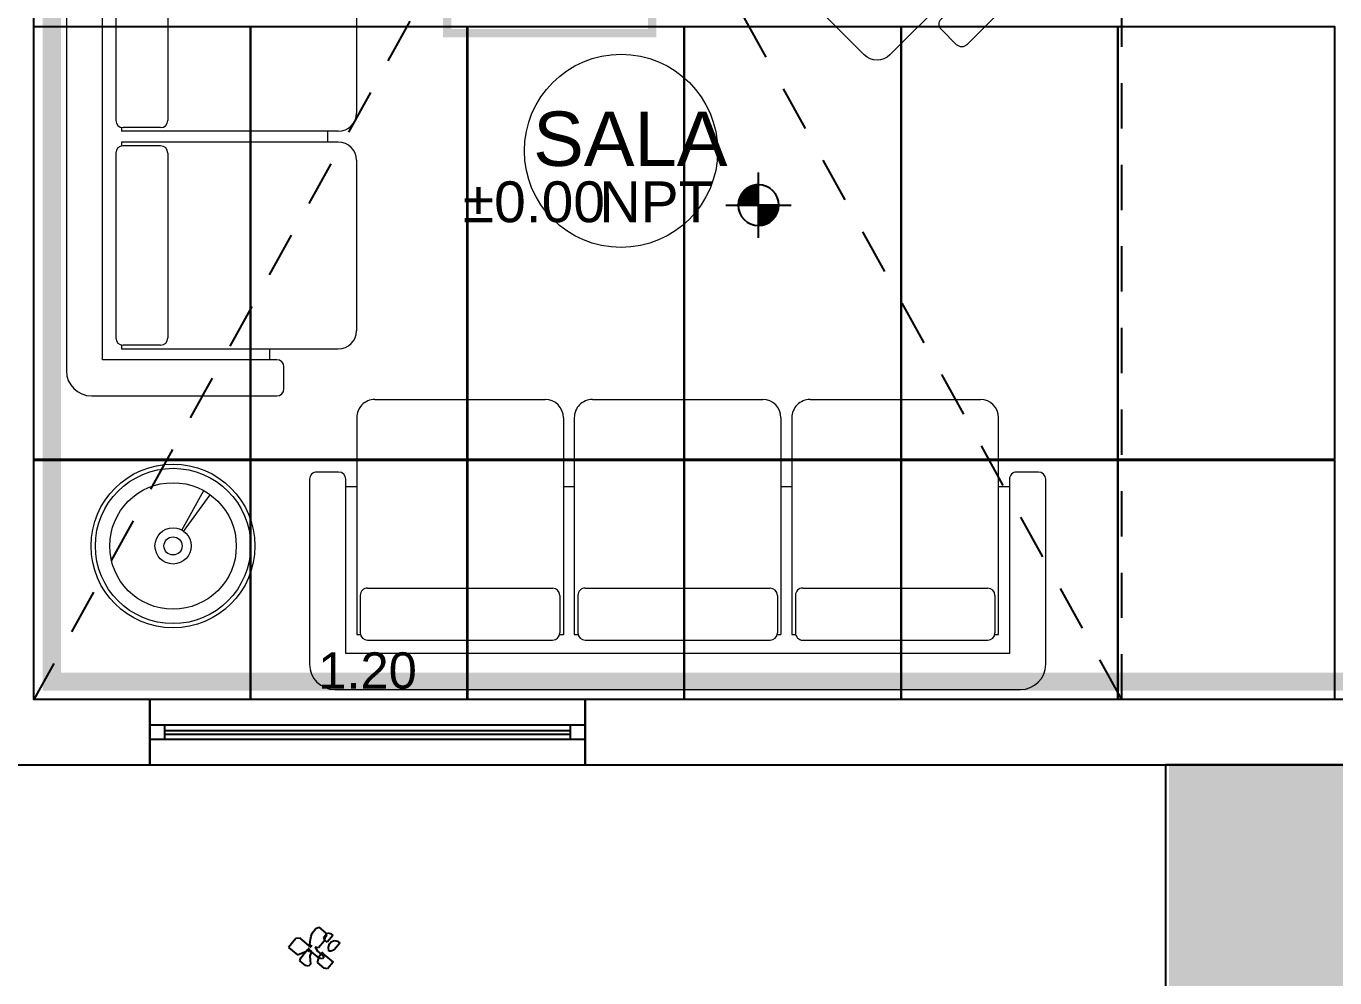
# Model space of a CAD drawing. Header units: metres. Extents: x 116 to 391, y -213 to 56.
# Drawn here: x 316.437 to 320.046, y -131.621 to -128.997 of the extents above; entities that cross this region are included whole.
import ezdxf
from ezdxf.enums import TextEntityAlignment as Align

# ---------------------------------------------------------------- set-up
doc = ezdxf.new("R2010")
doc.units = ezdxf.units.M
doc.set_wipeout_variables(frame=1)
doc.header["$PDMODE"] = 35
doc.linetypes.add('DASHED2', pattern=[0.375, 0.25, -0.125])
for name, color, linetype in [('A-ACABADOS PISOS', 1, 'Continuous'), ('A-EXTERIOR', 8, 'Continuous'), ('A-PISO', 30, 'Continuous'), ('A-PROY CERRAMIENTOS', 4, 'DASHED2'), ('AR-157$0$A-DIM-VANOS', 8, 'Continuous'), ('AR-157$0$A-JARDIN', 8, 'Continuous'), ('AR-157$0$A-MUROS', 8, 'Continuous'), ('AR-157$0$A-MUROS BAJOS', 8, 'Continuous'), ('AR-157$0$A-TEXTOS', 8, 'Continuous'), ('AR-157$0$A-VENTANAS', 8, 'Continuous'), ('AR-157$0$Ar-Niveles', 8, 'Continuous'), ('AR-157$0$Ar-Texto', 8, 'Continuous')]:
    doc.layers.add(name, color=color, linetype=linetype)
doc.layers.add('AR-157$0$A-MUEBLES', color=8, linetype='Continuous', lineweight=0)
doc.layers.add('AR-157$0$Ar-Area', color=8, linetype='Continuous', plot=False)
doc.styles.add('Anot_Arial', font='arial.ttf')
doc.styles.add('AR-157$0$Anot_Arial', font='arial.ttf')
doc.styles.add('AR-157$0$Standard', font='arial.ttf')
doc.dimstyles.new('AR-157$0$VANOS', dxfattribs={"dimtxt": 0.1, "dimasz": 0.05, "dimexe": 0, "dimexo": 0, "dimgap": 0.03, "dimtad": 0, "dimtih": 1, "dimtoh": 1, "dimzin": 0, "dimdsep": 46, "dimtxsty": 'AR-157$0$Standard', "dimblk": 'AR-157$0$_Dot', "dimcen": 0.09, "dimse1": 1, "dimse2": 1, "dimsd1": 1, "dimsd2": 1, "dimclrd": 256, "dimclre": 256, "dimclrt": 256, "dimazin": 0, "dimtfac": 1, "dimtix": 1, "dimtofl": 0, "dimtmove": 2, "dimatfit": 3, "dimldrblk": 'AR-157$0$COTA', "dimfxl": 0, "dimtolj": 1, "dimtzin": 0, "dimlwd": 18, "dimarcsym": 0})
doc.dimstyles.new('DETALLE DE CAMBIOS', dxfattribs={"dimscale": 1.5, "dimtxt": 0.1, "dimasz": 0.05, "dimexe": 0.18, "dimexo": 0.0625, "dimgap": 0.035, "dimtad": 0, "dimtih": 1, "dimtoh": 1, "dimdec": 0, "dimlfac": 100, "dimzin": 0, "dimdsep": 46, "dimtxsty": 'Anot_Arial', "dimblk": 'OPEN90', "dimcen": 0.09, "dimse1": 1, "dimse2": 1, "dimclrd": 1, "dimclre": 4, "dimclrt": 1, "dimadec": 0, "dimazin": 0, "dimtfac": 1, "dimtdec": 0, "dimtix": 1, "dimtofl": 0, "dimtmove": 0, "dimatfit": 3, "dimldrblk": 'OPEN90', "dimfxl": 1, "dimtolj": 1, "dimtzin": 0, "dimarcsym": 0})
pattern_1 = [(0, (-2.923953, -1.1144057), (0, 0.0025), [])]

# ---------------------------------------------------------------- blocks, each defined once
blk = doc.blocks.new('AR-157$0$ARBOL-03')
at = {"color": 0}
for p, q in [((-0.5087, 0.7292), (-0.5033, 0.7346)), ((-0.5033, 0.7346), (-0.4816, 0.7346)), ((-0.4816, 0.7346), (-0.4816, 0.7129)), ((-0.5413, 0.7183), (-0.5468, 0.7156)), ((-0.5468, 0.7156), (-0.5468, 0.6993)), ((-0.5305, 0.7183), (-0.5413, 0.7183)), ((-0.525, 0.7156), (-0.5305, 0.7183)), ((-0.5196, 0.7129), (-0.525, 0.7156)), ((-0.5115, 0.7075), (-0.5196, 0.7129)), ((-0.5087, 0.702), (-0.5087, 0.7292)), ((-0.4816, 0.7129), (-0.4924, 0.7075)), ((-0.5495, 0.6966), (-0.5522, 0.6912)), ((-0.5522, 0.6912), (-0.5522, 0.6857)), ((-0.5522, 0.6857), (-0.5359, 0.6857)), ((-0.5386, 0.6966), (-0.5495, 0.6966)), ((-0.5468, 0.6993), (-0.544, 0.6939)), ((-0.544, 0.6939), (-0.5386, 0.6939)), ((-0.5359, 0.6912), (-0.5386, 0.6966)), ((-0.5386, 0.6939), (-0.5332, 0.6912)), ((-0.5359, 0.6857), (-0.5359, 0.6912)), ((-0.5332, 0.6912), (-0.5169, 0.6912)), ((-0.5169, 0.6912), (-0.5142, 0.6966)), ((-0.5142, 0.6966), (-0.5115, 0.6885)), ((-0.5115, 0.702), (-0.5115, 0.7075)), ((-0.5115, 0.6885), (-0.5115, 0.6722)), ((-0.4979, 0.7047), (-0.506, 0.7047)), ((-0.5033, 0.6776), (-0.5033, 0.702)), ((-0.5033, 0.702), (-0.5033, 0.6966)), ((-0.5033, 0.6966), (-0.4952, 0.6939)), ((-0.4816, 0.7047), (-0.5006, 0.7047)), ((-0.5006, 0.7047), (-0.5006, 0.6993)), ((-0.4924, 0.7075), (-0.4979, 0.7047)), ((-0.4952, 0.6939), (-0.4897, 0.6885)), ((-0.4897, 0.6885), (-0.4843, 0.683)), ((-0.4762, 0.702), (-0.4816, 0.7047)), ((-0.4789, 0.683), (-0.4762, 0.6885)), ((-0.4762, 0.6885), (-0.4762, 0.702)), ((-0.5468, 0.6776), (-0.5495, 0.6722)), ((-0.5495, 0.6722), (-0.5495, 0.6667)), ((-0.5495, 0.6667), (-0.5332, 0.6667)), ((-0.5413, 0.6803), (-0.5468, 0.6776)), ((-0.5359, 0.6803), (-0.5413, 0.6803)), ((-0.5305, 0.6776), (-0.5359, 0.6803)), ((-0.5332, 0.6667), (-0.5277, 0.6695)), ((-0.525, 0.6722), (-0.5305, 0.6776)), ((-0.5277, 0.6695), (-0.525, 0.6722)), ((-0.506, 0.6803), (-0.5169, 0.6803)), ((-0.5142, 0.6803), (-0.5142, 0.6532)), ((-0.5115, 0.6722), (-0.506, 0.6722)), ((-0.5006, 0.6776), (-0.506, 0.6803)), ((-0.506, 0.6722), (-0.5033, 0.6776)), ((-0.4952, 0.6749), (-0.5006, 0.6776)), ((-0.4952, 0.6586), (-0.4952, 0.6749)), ((-0.4843, 0.683), (-0.4789, 0.683)), ((-0.5142, 0.6532), (-0.4979, 0.6532)), ((-0.4979, 0.6532), (-0.4952, 0.6586))]:
    blk.add_line(p, q, dxfattribs=at)
blk = doc.blocks.new('*U99')
at = {"color": 0}
for points in [[(0, -0.02), (1.2, -0.02), (1.2, 0.02), (0, 0.02)], [(0, -0.02), (0.04, -0.02), (0.04, 0.02), (0, 0.02)], [(1.2, 0.02), (1.16, 0.02), (1.16, -0.02), (1.2, -0.02)]]:
    blk.add_lwpolyline(points, close=True, dxfattribs=at)
at = {"color": 8}
for points in [[(0.04, 0.005), (1.16, 0.005)], [(0.04, -0.005), (1.16, -0.005)]]:
    blk.add_lwpolyline(points, dxfattribs=at)
at = {"style": 'AR-157$0$Anot_Arial', "flags": 1}
for tag, p in [('ESPACIO', (0.1591, 0.4028)), ('TIPO', (0.1591, 0.3233)), ('NUMERO', (0.1591, 0.2487)), ('MATERIAL', (0.1591, 0.1668))]:
    blk.add_attdef(tag, p, '', height=0.0625, dxfattribs=at)
blk = doc.blocks.new('*U405')
at = {"layer": 'AR-157$0$Ar-Niveles'}
h = blk.add_hatch(dxfattribs=at)
h.set_pattern_fill('_USER', color=256, scale=0.0025, style=0, pattern_type=0)
h.set_pattern_definition(pattern_1)
h.paths.add_polyline_path([(-2.549, -0.364), (-2.549, -0.739), (-2.174, -0.739, 0.414214)])
h = blk.add_hatch(dxfattribs=at)
h.set_pattern_fill('_USER', color=256, scale=0.0025, style=0, pattern_type=0)
h.set_pattern_definition(pattern_1)
h.paths.add_polyline_path([(-2.549, -0.364), (-2.549, -0.739), (-2.174, -0.739, 0.414214)])
h = blk.add_hatch(dxfattribs=at)
h.set_pattern_fill('_USER', color=256, scale=0.0025, style=0, pattern_type=0)
h.set_pattern_definition([(0, (-2.923953, -1.1144057), (0, 0.0025), [])])
h.paths.add_polyline_path([(-2.549, -0.739), (-2.924, -0.739, 0.414214), (-2.549, -1.114)])
for p, q in [((-2.549, -1.339), (-2.549, -0.139)), ((-1.949, -0.739), (-3.149, -0.739))]:
    blk.add_line(p, q, dxfattribs=at)
blk.add_circle((-2.549, -0.739), 0.375, dxfattribs=at)
at = {"layer": 'AR-157$0$Ar-Area', "style": 'AR-157$0$Anot_Arial', "flags": 1}
blk.add_attdef('ESP_AREA', text='', height=0.75, dxfattribs=at).set_placement((0, -2.5), align=Align.BOTTOM_CENTER)
at = {"layer": 'AR-157$0$Ar-Niveles', "style": 'AR-157$0$Anot_Arial'}
for tag, p in [('NIV_TIPO', (-1.78, -1.052)), ('VAL_NIV', (0.283, -1.052))]:
    blk.add_attdef(tag, p, '', height=0.75, dxfattribs=at)
at = {"layer": 'AR-157$0$Ar-Texto', "style": 'AR-157$0$Anot_Arial'}
for tag, p in [('ID_ESP01', (0, 1.5)), ('ID_ESP02', (0, 0))]:
    blk.add_attdef(tag, text='', height=1, dxfattribs=at).set_placement(p, align=Align.BOTTOM_CENTER)
blk = doc.blocks.new('AR-157$0$Sofá doble 1')
blk.add_wipeout([(344.2495, 40.0123), (344.3095, 40.0123), (344.3143, 40.0129), (344.3212, 40.0161), (344.326, 40.021), (344.3292, 40.0288), (344.3295, 40.0523), (344.3595, 40.0523), (344.3595, 39.8623), (344.3608, 39.8512), (344.3651, 39.8392), (344.3742, 39.8269), (344.387, 39.8176), (344.4015, 39.8129), (344.4095, 39.8123), (344.8832, 39.8124), (344.8979, 39.8158), (344.9124, 39.8247), (344.9232, 39.8379), (344.9278, 39.8492), (344.9294, 39.8589), (344.9294, 39.8923), (344.9595, 39.8923), (344.9595, 39.8623), (344.9612, 39.8495), (344.9654, 39.8388), (344.9742, 39.8269), (344.9835, 39.8196), (344.9932, 39.815), (345.0048, 39.8125), (345.4795, 39.8123), (345.4929, 39.8141), (345.5031, 39.8182), (345.5136, 39.8257), (345.5213, 39.8348), (345.5272, 39.8474), (345.5295, 39.8623), (345.5295, 40.0523), (345.5595, 40.0523), (345.5595, 40.0384), (345.5597, 40.0296), (345.5619, 40.0229), (345.5662, 40.0174), (345.5725, 40.0136), (345.5795, 40.0123), (345.6412, 40.0124), (345.648, 40.0142), (345.6537, 40.0182), (345.6585, 40.026), (345.6595, 40.0323), (345.6595, 40.5423), (345.6567, 40.5619), (345.6472, 40.582), (345.639, 40.5918), (345.6274, 40.6012), (345.6124, 40.6084), (345.5895, 40.6123), (344.2995, 40.6123), (344.2827, 40.6103), (344.2666, 40.6041), (344.25, 40.5918), (344.2368, 40.5734), (344.2308, 40.5554), (344.2295, 40.5423), (344.2295, 40.0323), (344.2334, 40.0204), (344.2354, 40.0182), (344.2411, 40.0142), (344.2457, 40.0127)]).dxf.layer = 'AR-157$0$A-MUEBLES'
at = {"layer": 'AR-157$0$A-MUEBLES'}
for p, q in [((345.5895, 40.6123), (344.2995, 40.6123)), ((344.2295, 40.5423), (344.2295, 40.0323)), ((345.6595, 40.0323), (345.6595, 40.5423)), ((344.3295, 40.0323), (344.3295, 40.5123)), ((344.3295, 40.5123), (345.5595, 40.5123)), ((345.5595, 40.5123), (345.5595, 40.0323)), ((344.3595, 40.4602), (344.3595, 39.8623)), ((344.37, 40.4602), (344.3595, 40.4602)), ((344.3695, 40.3523), (344.3695, 40.456)), ((344.8995, 40.476), (344.3895, 40.476)), ((344.9295, 40.4602), (344.9191, 40.4602)), ((344.9195, 40.3523), (344.9195, 40.456)), ((344.9295, 39.8623), (344.9295, 40.4602)), ((344.9595, 39.8623), (344.9595, 40.4602)), ((344.97, 40.4602), (344.9595, 40.4602)), ((344.9695, 40.3523), (344.9695, 40.456)), ((345.4995, 40.476), (344.9895, 40.476)), ((345.5295, 40.4602), (345.5195, 40.4602)), ((345.5195, 40.3523), (345.5195, 40.456)), ((345.5295, 39.8623), (345.5295, 40.4602)), ((344.8995, 40.3323), (344.3895, 40.3323)), ((345.4995, 40.3323), (344.9895, 40.3323)), ((344.3595, 40.0523), (344.3295, 40.0523)), ((345.5595, 40.0523), (345.5295, 40.0523)), ((344.2495, 40.0123), (344.3095, 40.0123)), ((345.5795, 40.0123), (345.6395, 40.0123)), ((344.9495, 39.8923), (344.9295, 39.8923)), ((344.9595, 39.8923), (344.9395, 39.8923)), ((344.8795, 39.8123), (344.4095, 39.8123)), ((345.4795, 39.8123), (345.0095, 39.8123))]:
    blk.add_line(p, q, dxfattribs=at)
for centre, radius, start, end in [((344.2995, 40.5423), 0.07, 90, 180), ((345.5895, 40.5423), 0.07, 0, 90), ((344.3895, 40.456), 0.02, 90, 180), ((344.8995, 40.456), 0.02, 360, 90), ((344.9895, 40.456), 0.02, 90, 180), ((345.4995, 40.456), 0.02, 0, 90), ((344.3895, 40.3523), 0.02, 180, 270), ((344.8995, 40.3523), 0.02, 270, 0), ((344.9895, 40.3523), 0.02, 180, 270), ((345.4995, 40.3523), 0.02, 270, 0), ((344.2495, 40.0323), 0.02, 180, 270), ((344.3095, 40.0323), 0.02, 270, 0), ((345.5795, 40.0323), 0.02, 180, 270), ((345.6395, 40.0323), 0.02, 270, 0), ((344.4095, 39.8623), 0.05, 180, 270), ((344.8795, 39.8623), 0.05, 270, 0), ((345.0095, 39.8623), 0.05, 180, 270), ((345.4795, 39.8623), 0.05, 270, 0)]:
    blk.add_arc(centre, radius, start, end, dxfattribs=at)
blk = doc.blocks.new('AR-157$0$sofá triple 156')
blk.add_wipeout([(310.3069, 10.4448), (310.3772, 10.4461), (310.3837, 10.4505), (310.389, 10.4599), (310.3896, 10.4846), (310.4196, 10.4846), (310.4196, 10.2946), (310.4222, 10.2787), (310.4292, 10.2652), (310.4454, 10.2508), (310.4616, 10.2453), (310.4715, 10.2446), (310.9465, 10.2451), (310.9651, 10.2516), (310.9811, 10.2667), (310.9881, 10.2826), (310.9896, 10.3035), (310.9896, 10.4846), (311.0196, 10.4846), (311.0196, 10.2946), (311.0224, 10.278), (311.0289, 10.2655), (311.0393, 10.2548), (311.0586, 10.2458), (311.0696, 10.2446), (311.5467, 10.2451), (311.5692, 10.2543), (311.5831, 10.2699), (311.5895, 10.2915), (311.5896, 10.4846), (311.6196, 10.4846), (311.6196, 10.2946), (311.6222, 10.2787), (311.6342, 10.2593), (311.6536, 10.2472), (311.6741, 10.2446), (312.1463, 10.2451), (312.1679, 10.2534), (312.1825, 10.269), (312.1896, 10.2946), (312.1896, 10.4846), (312.2158, 10.4846), (312.2196, 10.4846), (312.2188, 10.4645), (312.2204, 10.4589), (312.2232, 10.4532), (312.2269, 10.4492), (312.2321, 10.4461), (312.2396, 10.4446), (312.3024, 10.4448), (312.3108, 10.4481), (312.3153, 10.4522), (312.3181, 10.4571), (312.3196, 10.4646), (312.3196, 10.9746), (312.3163, 10.9958), (312.3035, 11.0193), (312.2824, 11.0364), (312.2548, 11.0444), (310.3682, 11.0446), (310.3413, 11.0422), (310.3157, 11.0291), (310.2982, 11.0082), (310.2896, 10.9746), (310.2896, 10.6585), (310.2896, 10.4646), (310.2918, 10.4554), (310.2973, 10.4488), (310.302, 10.4461)]).dxf.layer = 'AR-157$0$A-MUEBLES'
at = {"layer": 'AR-157$0$A-MUEBLES'}
for p, q in [((312.2496, 11.0446), (310.3596, 11.0446)), ((310.2896, 10.9746), (310.2896, 10.4646)), ((312.3196, 10.4646), (312.3196, 10.9746)), ((310.3896, 10.4646), (310.3896, 10.9446)), ((310.3896, 10.9446), (312.2196, 10.9446)), ((312.2196, 10.9446), (312.2196, 10.4646)), ((310.9596, 10.9083), (310.4496, 10.9083)), ((311.5596, 10.9083), (311.0496, 10.9083)), ((312.1596, 10.9083), (311.6496, 10.9083)), ((310.4196, 10.8925), (310.4196, 10.2946)), ((310.43, 10.8925), (310.4196, 10.8925)), ((310.4296, 10.7846), (310.4296, 10.8883)), ((310.9896, 10.8925), (310.9792, 10.8925)), ((310.9796, 10.7846), (310.9796, 10.8883)), ((310.9896, 10.2946), (310.9896, 10.8925)), ((311.0196, 10.2946), (311.0196, 10.8925)), ((311.03, 10.8925), (311.0196, 10.8925)), ((311.0296, 10.7846), (311.0296, 10.8883)), ((311.5896, 10.8925), (311.5796, 10.8925)), ((311.5796, 10.7846), (311.5796, 10.8883)), ((311.5896, 10.2946), (311.5896, 10.8925)), ((311.6196, 10.2946), (311.6196, 10.8925)), ((311.63, 10.8925), (311.6196, 10.8925)), ((311.6296, 10.7846), (311.6296, 10.8883)), ((312.1896, 10.8925), (312.1796, 10.8925)), ((312.1796, 10.7846), (312.1796, 10.8883)), ((312.1896, 10.2946), (312.1896, 10.8925)), ((310.9596, 10.7646), (310.4496, 10.7646)), ((311.5596, 10.7646), (311.0496, 10.7646)), ((312.1596, 10.7646), (311.6496, 10.7646)), ((310.4196, 10.4846), (310.3896, 10.4846)), ((311.0196, 10.4846), (310.9896, 10.4846)), ((311.6196, 10.4846), (311.5896, 10.4846)), ((312.2196, 10.4846), (312.1896, 10.4846)), ((310.3096, 10.4446), (310.3696, 10.4446)), ((312.2396, 10.4446), (312.2996, 10.4446)), ((310.9396, 10.2446), (310.4696, 10.2446)), ((311.5396, 10.2446), (311.0696, 10.2446)), ((312.1396, 10.2446), (311.6696, 10.2446))]:
    blk.add_line(p, q, dxfattribs=at)
for centre, radius, start, end in [((310.3596, 10.9746), 0.07, 90, 180), ((312.2496, 10.9746), 0.07, 0, 90), ((310.4496, 10.8883), 0.02, 90, 180), ((310.9596, 10.8883), 0.02, 360, 90), ((311.0496, 10.8883), 0.02, 90, 180), ((311.5596, 10.8883), 0.02, 0, 90), ((311.6496, 10.8883), 0.02, 90, 180), ((312.1596, 10.8883), 0.02, 0, 90), ((310.4496, 10.7846), 0.02, 180, 270), ((310.9596, 10.7846), 0.02, 270, 0), ((311.0496, 10.7846), 0.02, 180, 270), ((311.5596, 10.7846), 0.02, 270, 0), ((311.6496, 10.7846), 0.02, 180, 270), ((312.1596, 10.7846), 0.02, 270, 0), ((310.3096, 10.4646), 0.02, 180, 270), ((310.3696, 10.4646), 0.02, 270, 0), ((312.2396, 10.4646), 0.02, 180, 270), ((312.2996, 10.4646), 0.02, 270, 0), ((310.4696, 10.2946), 0.05, 180, 270), ((310.9396, 10.2946), 0.05, 270, 0), ((311.0696, 10.2946), 0.05, 180, 270), ((311.5396, 10.2946), 0.05, 270, 0), ((311.6696, 10.2946), 0.05, 180, 270), ((312.1396, 10.2946), 0.05, 270, 0)]:
    blk.add_arc(centre, radius, start, end, dxfattribs=at)
blk = doc.blocks.new('AR-157$0$sofá individual 156')
blk.add_wipeout([(310.374, 9.0347), (310.3096, 9.0342), (310.3026, 9.0355), (310.2968, 9.0389), (310.2928, 9.0434), (310.2902, 9.0493), (310.2896, 9.0557), (310.2896, 9.5642), (310.2906, 9.576), (310.2958, 9.593), (310.3045, 9.6074), (310.3152, 9.6183), (310.3337, 9.6293), (310.3557, 9.6341), (310.3943, 9.6342), (311.0525, 9.6342), (311.0669, 9.6321), (311.0848, 9.6247), (311.1004, 9.6124), (311.1109, 9.598), (311.1181, 9.5784), (311.1196, 9.5594), (311.1194, 9.0513), (311.1164, 9.0433), (311.1108, 9.0377), (311.1056, 9.0352), (311.0996, 9.0342), (311.0396, 9.0342), (311.0354, 9.0347), (311.0305, 9.0364), (311.0271, 9.0387), (311.0242, 9.0415), (311.0217, 9.0453), (311.0202, 9.0495), (311.0196, 9.0542), (311.0196, 9.0742), (310.9896, 9.0742), (310.9895, 8.8808), (310.9856, 8.8647), (310.978, 8.8522), (310.9691, 8.8439), (310.9524, 8.8359), (310.9396, 8.8342), (310.4696, 8.8342), (310.4567, 8.8359), (310.4444, 8.841), (310.4355, 8.8477), (310.4287, 8.8554), (310.4218, 8.8697), (310.4196, 8.8842), (310.4196, 9.0742), (310.3896, 9.0742), (310.3896, 9.0542), (310.3881, 9.0467), (310.3836, 9.04), (310.3801, 9.0372)]).dxf.layer = 'AR-157$0$A-MUEBLES'
at = {"layer": 'AR-157$0$A-MUEBLES'}
for p, q in [((311.0496, 9.6342), (310.3596, 9.6342)), ((310.2896, 9.5642), (310.2896, 9.0542)), ((311.1196, 9.0542), (311.1196, 9.5642)), ((310.3896, 9.0542), (310.3896, 9.5342)), ((310.3896, 9.5342), (311.0196, 9.5342)), ((311.0196, 9.5342), (311.0196, 9.0542)), ((310.9596, 9.4979), (310.4496, 9.4979)), ((310.4196, 9.4821), (310.4196, 8.8842)), ((310.43, 9.4821), (310.4196, 9.4821)), ((310.4296, 9.3742), (310.4296, 9.4779)), ((310.9896, 9.4821), (310.9792, 9.4821)), ((310.9796, 9.3742), (310.9796, 9.4779)), ((310.9896, 8.8842), (310.9896, 9.4821)), ((310.9596, 9.3542), (310.4496, 9.3542)), ((310.4196, 9.0742), (310.3896, 9.0742)), ((311.0196, 9.0742), (310.9896, 9.0742)), ((311.0196, 9.0742), (310.9896, 9.0742)), ((310.3096, 9.0342), (310.3696, 9.0342)), ((311.0396, 9.0342), (311.0996, 9.0342)), ((310.9396, 8.8342), (310.4696, 8.8342))]:
    blk.add_line(p, q, dxfattribs=at)
for centre, radius, start, end in [((310.3596, 9.5642), 0.07, 90, 180), ((311.0496, 9.5642), 0.07, 0, 90), ((310.4496, 9.4779), 0.02, 90, 180), ((310.9596, 9.4779), 0.02, 360, 90), ((310.4496, 9.3742), 0.02, 180, 270), ((310.9596, 9.3742), 0.02, 270, 0), ((310.3096, 9.0542), 0.02, 180, 270), ((310.3696, 9.0542), 0.02, 270, 0), ((311.0396, 9.0542), 0.02, 180, 270), ((311.0996, 9.0542), 0.02, 270, 0), ((310.4696, 8.8842), 0.05, 180, 270), ((310.9396, 8.8842), 0.05, 270, 0)]:
    blk.add_arc(centre, radius, start, end, dxfattribs=at)
blk = doc.blocks.new('AR-157$0$Lámpara Piso 1')
at = {"layer": 'AR-157$0$A-MUEBLES'}
for p, q in [((4242.8412, 1717.1998), (4242.8109, 1717.3207)), ((4242.8471, 1717.2009), (4242.8316, 1717.3245))]:
    blk.add_line(p, q, dxfattribs=at)
for radius in [0.2259, 0.2141, 0.1745, 0.0498, 0.0249]:
    blk.add_circle((4242.8532, 1717.1514), radius, dxfattribs=at)
blk = doc.blocks.new('*D419')
at = {"layer": 'Defpoints', "color": 0, "transparency": 16777216}
for p in [(316.7788, -130.7743), (316.7788, -130.8539), (317.9787, -130.8539)]:
    blk.add_point(p, dxfattribs=at)
at = {"layer": 'AR-157$0$A-DIM-VANOS', "transparency": 16777216, "insert": (317.3787, -130.7743), "char_height": 0.1, "attachment_point": 5, "style": 'AR-157$0$Standard'}
blk.add_mtext('\\A1;1.20', dxfattribs=at)
blk = doc.blocks.new('AR-157$0$_Dot')
at = {"color": 0, "linetype": 'ByBlock', "lineweight": -2}
blk.add_line((-0.5, 0), (-1, 0), dxfattribs=at)
at = {"color": 0, "linetype": 'ByBlock', "const_width": 0.5}
blk.add_lwpolyline([(-0.25, 0, 1), (0.25, 0, 1)], format="xyb", close=True, dxfattribs=at)
blk = doc.blocks.new('AR-157$0$COTA')
blk.add_line((-2.926, 0), (0, 0))
blk.add_lwpolyline([(-1.414, 0), (-1.414, -0.354), (0, -0.354), (0, 0)], close=True)
blk.add_solid([(-1.414, 0), (-1.414, -0.354), (0, 0), (0, -0.354)])
blk = doc.blocks.new('_Open90')
at = {"color": 0, "linetype": 'ByBlock', "lineweight": -2}
for p, q in [((-0.5, 0.5), (0, 0)), ((0, 0), (-1, 0)), ((0, 0), (-0.5, -0.5))]:
    blk.add_line(p, q, dxfattribs=at)
blk = doc.blocks.new('*D623')
at = {"layer": 'A-PISO', "color": 1, "lineweight": -2, "ltscale": 100, "transparency": 16777216}
for p, q in [((315.9851, -127.8289), (315.9851, -129.1747)), ((315.9851, -130.7789), (315.9851, -129.433))]:
    blk.add_line(p, q, dxfattribs=at)
at = {"layer": 'Defpoints', "color": 0, "ltscale": 100, "transparency": 16777216}
for p in [(319.4488, -127.7539), (315.9851, -130.8539), (316.7788, -130.8539)]:
    blk.add_point(p, dxfattribs=at)
at = {"layer": 'A-PISO', "color": 1, "lineweight": -2, "ltscale": 100, "transparency": 16777216, "xscale": 0.07500000000000001, "yscale": 0.07500000000000001, "zscale": 0.07500000000000001}
for p, rotation in [((315.9851, -127.7539), 90), ((315.9851, -130.8539), 270)]:
    blk.add_blockref('_Open90', p, dxfattribs=dict(at, rotation=rotation))
at = {"layer": 'A-PISO', "color": 1, "ltscale": 100, "transparency": 16777216, "insert": (315.9851, -129.3039), "char_height": 0.15, "attachment_point": 5, "style": 'Anot_Arial'}
blk.add_mtext('\\A1;310', dxfattribs=at)

msp = doc.modelspace()

# ---------------------------------------------------------------- hatches: boundary and pattern name
at = {"layer": 'A-EXTERIOR', "transparency": 33554559}
h = msp.add_hatch(dxfattribs=at)
h.set_pattern_fill('AR-CONC', color=256, scale=0.003)
h.paths.add_polyline_path([(319.5886, -131.0339), (319.5886, -137.1334), (325.0981, -137.1334), (325.0981, -130.9539), (325.2781, -130.9539), (325.2781, -120.7147), (324.2482, -120.7147), (324.2482, -131.1339), (320.5485, -131.1339), (320.5485, -131.0339)])

# ---------------------------------------------------------------- linework, layer by layer
at = {"layer": 'A-ACABADOS PISOS', "const_width": 0.0226}
msp.add_lwpolyline([(318.1633, -129.0163), (317.5985, -129.0163), (317.5985, -128.4515), (318.1633, -128.4515)], close=True, dxfattribs=at)
at = {"layer": 'A-PISO'}
for points in [[(319.5786, -131.0339), (319.5786, -137.1334), (325.2781, -137.1334), (325.2781, -130.9539), (325.2781, -130.9539), (325.2781, -120.6989), (324.2482, -120.6989), (324.2482, -131.1339), (320.5485, -131.1339), (320.5485, -131.0339)], [(319.5786, -131.0339), (319.5786, -137.1334), (325.2781, -137.1334), (325.2781, -130.9839), (325.2781, -130.9839), (325.2781, -120.6989), (324.2482, -120.6989), (324.2482, -131.1339), (320.5485, -131.1339), (320.5485, -131.0339)], [(316.4588, -130.1939), (317.0548, -130.1939), (317.0548, -130.8539), (316.4588, -130.8539)], [(319.4487, -130.1939), (320.0447, -130.1939), (320.0447, -130.8539), (319.4487, -130.8539)]]:
    msp.add_lwpolyline(points, close=True, dxfattribs=at)
at = {"layer": 'AR-157$0$A-MUROS'}
msp.add_lwpolyline([(320.5485, -131.0339), (320.5485, -131.1339), (320.7285, -131.1339), (320.7285, -130.8539), (317.9787, -130.8539), (317.9787, -131.0339)], close=True, dxfattribs=at)
at = {"layer": 'AR-157$0$A-MUROS BAJOS', "linetype": 'Continuous'}
msp.add_lwpolyline([(317.9787, -130.8539), (316.7788, -130.8539), (316.7788, -131.0339), (317.9787, -131.0339)], close=True, dxfattribs=at)

# ---------------------------------------------------------------- block references
at = {"layer": 'AR-157$0$A-JARDIN', "xscale": -1.474996636792708, "yscale": 1.474996636792709, "zscale": 1.474996636792709, "rotation": 49.86264959063404}
msp.add_blockref('AR-157$0$ARBOL-03', (317.5312, -132.7789), dxfattribs=at)
at = {"layer": 'AR-157$0$A-MUEBLES', "yscale": 0.9999206197906486, "zscale": 0.9999206197906486}
for name, p, xscale, rotation in [('AR-157$0$sofá individual 156', (532.0199, -354.8402), -0.9999206197906486, 315), ('AR-157$0$Sofá doble 1', (357.1573, -474.2188), 0.9999206197906486, 90.00000000000001)]:
    msp.add_blockref(name, p, dxfattribs=dict(at, xscale=xscale, rotation=rotation))
at = {"layer": 'AR-157$0$A-MUEBLES', "linetype": 'ByBlock', "xscale": 0.9999206197906486, "yscale": 0.9999206197906486, "zscale": 0.9999206197906486, "rotation": 316.9577187960642}
msp.add_blockref('AR-157$0$Lámpara Piso 1', (-3955.7295, 1510.367), dxfattribs=at)
at = {"layer": 'AR-157$0$A-TEXTOS'}
ref = msp.add_blockref('*U405', (318.0744, -129.3797), dxfattribs=dict(at, xscale=-0.1499880929685973, yscale=0.1499880929685973, zscale=0.1499880929685973))
ref.add_attrib('ID_ESP02', 'SALA', dxfattribs={"layer": 'AR-157$0$Ar-Texto', "height": 0.14999, "rotation": 0, "style": 'AR-157$0$Standard'}).set_placement((318.1032, -129.4272), align=Align.BOTTOM_CENTER)
ref.add_attrib('NIV_TIPO', 'NPT', (318.0182, -129.5374), dxfattribs={"layer": 'AR-157$0$Ar-Niveles', "height": 0.11249, "style": 'AR-157$0$Anot_Arial'})
ref.add_attrib('VAL_NIV', '%%p0.00', (317.6414, -129.5374), dxfattribs={"layer": 'AR-157$0$Ar-Niveles', "height": 0.11249, "style": 'AR-157$0$Anot_Arial'})
at = {"layer": 'AR-157$0$A-VENTANAS', "ltscale": 0.18, "xscale": -0.9999206197906486, "yscale": 0.9999206197906486, "zscale": 0.9999206197906486, "rotation": 180}
msp.add_blockref('*U99', (316.7788, -130.9439), dxfattribs=at)

# ---------------------------------------------------------------- next in the draw order: linework, layer by layer
at = {"layer": 'A-PISO'}
for points in [[(316.4588, -128.9979), (317.0548, -128.9979), (317.0548, -130.1919), (316.4588, -130.1919)], [(319.4487, -128.9979), (320.0447, -128.9979), (320.0447, -130.1919), (319.4487, -130.1919)]]:
    msp.add_lwpolyline(points, close=True, dxfattribs=at)
at = {"layer": 'AR-157$0$A-MUEBLES'}
msp.add_circle((318.0776, -129.3408), 0.2664, dxfattribs=at)
at = {"layer": 'AR-157$0$A-MUROS'}
msp.add_lwpolyline([(316.2788, -122.6145), (316.2788, -131.0339), (316.7788, -131.0339), (316.7788, -130.8539), (316.4588, -130.8539), (316.4588, -122.7945), (317.1288, -122.7945), (317.1288, -122.6145)], close=True, dxfattribs=at)

# ---------------------------------------------------------------- next in the draw order: block references
at = {"layer": 'AR-157$0$A-MUEBLES', "xscale": 0.9999206197906486, "yscale": 0.9999206197906486, "zscale": 0.9999206197906486, "rotation": 180}
msp.add_blockref('AR-157$0$sofá triple 156', (629.5136, -119.7827), dxfattribs=at)

# ---------------------------------------------------------------- next in the draw order: linework, layer by layer
at = {"layer": 'A-PISO', "const_width": 0.05}
msp.add_lwpolyline([(320.7685, -131.0289), (320.7685, -131.0289), (320.7685, -130.8045), (317.9281, -130.8046), (317.9281, -130.8046), (316.8281, -130.8046), (316.8281, -130.8046), (316.5081, -130.8046), (316.5081, -122.8446), (317.1781, -122.8446), (317.1781, -122.7046)], dxfattribs=at)
at = {"layer": 'A-PISO'}
for points in [[(317.0568, -128.9979), (317.6528, -128.9979), (317.6528, -130.1919), (317.0568, -130.1919)], [(317.6548, -128.9979), (318.2508, -128.9979), (318.2508, -130.1919), (317.6548, -130.1919)], [(318.2528, -128.9979), (318.8488, -128.9979), (318.8488, -130.1919), (318.2528, -130.1919)], [(318.8508, -128.9979), (319.4467, -128.9979), (319.4467, -130.1919), (318.8508, -130.1919)], [(317.0568, -130.1939), (317.6528, -130.1939), (317.6528, -130.8539), (317.0568, -130.8539)], [(317.6548, -130.1939), (318.2508, -130.1939), (318.2508, -130.8539), (317.6548, -130.8539)], [(318.2528, -130.1939), (318.8488, -130.1939), (318.8488, -130.8539), (318.2528, -130.8539)], [(318.8508, -130.1939), (319.4467, -130.1939), (319.4467, -130.8539), (318.8508, -130.8539)]]:
    msp.add_lwpolyline(points, close=True, dxfattribs=at)
msp.add_circle((327.3705, -149.1639), 63.4551, dxfattribs=at)
at = {"layer": 'A-PROY CERRAMIENTOS', "color": 8, "ltscale": 0.5}
for points in [[(319.4588, -125.4408), (316.4588, -130.8539)], [(319.4588, -130.8539), (319.4588, -125.4539), (316.4588, -125.4539)], [(319.4588, -130.8539), (316.4602, -125.4408)]]:
    msp.add_lwpolyline(points, dxfattribs=at)

# ---------------------------------------------------------------- next in the draw order: dimensions: what is measured, and where the dimension line sits
at = {"layer": 'A-PISO', "ltscale": 100}
dim = msp.add_linear_dim(base=(315.9851, -130.8539), p1=(319.4488, -127.7539), p2=(316.7788, -130.8539), angle=90, dimstyle='DETALLE DE CAMBIOS', dxfattribs=at)
dim.commit()
dim.dimension.update_dxf_attribs({"geometry": '*D623', "text_midpoint": (315.9851, -129.3039)})
at = {"layer": 'AR-157$0$A-DIM-VANOS'}
dim = msp.add_linear_dim(base=(316.7788, -130.7743), p1=(317.9787, -130.8539), p2=(316.7788, -130.8539), angle=180, dimstyle='AR-157$0$VANOS', dxfattribs=at)
dim.commit()
dim.dimension.update_dxf_attribs({"geometry": '*D419', "text_midpoint": (317.3787, -130.7743)})

doc.saveas('drawing.dxf')
